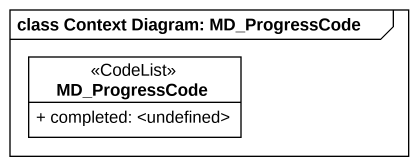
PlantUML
@startuml
mainframe class Context Diagram: MD_ProgressCode
hide circle
hide empty members
skinparam classAttributeIconSize 0
class MD_ProgressCode <<CodeList>> #FFFFFF {
  + completed: <undefined>
}
@enduml
